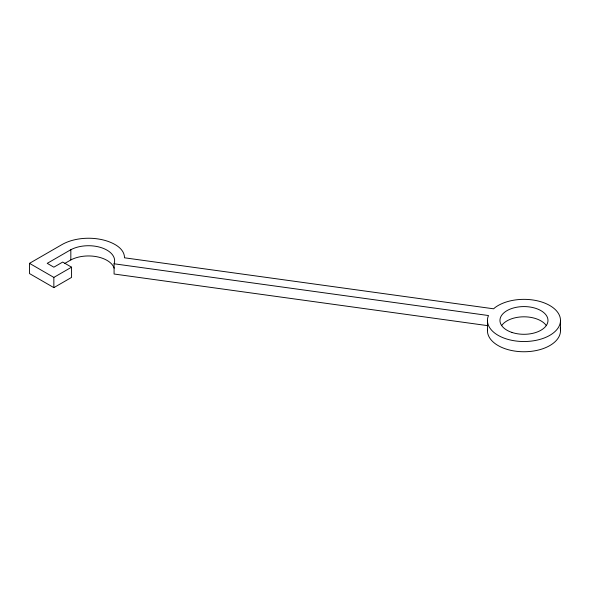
<?xml version="1.0" encoding="UTF-8"?>
<svg xmlns="http://www.w3.org/2000/svg" width="590" height="590" viewBox="0 0 590 590"><rect width="100%" height="100%" fill="white"/><g stroke="black" fill="none" stroke-linecap="round" stroke-linejoin="round"><path stroke-width="0.89" d="M114.077 263.789L114.49 262.41A26.115 15.075 0 0 0 100.278 247.335A26.115 15.075 0 0 0 70.83 249.71L47.215 263.346L53.852 267.181L62.71 262.063L71.567 267.181L71.567 277.403L53.852 287.632L29.5 273.568L29.5 263.346L61.972 244.599A37.59 21.705 0 0 1 115.847 245.02A31.499 18.187 0 0 1 124.468 257.793L493.594 308.806L494.988 307.604A36.528 21.093 0 0 1 554.777 309.108A36.528 21.093 0 0 1 531.878 341.027A36.528 21.093 0 0 1 487.753 317.685L488.491 315.539L114.077 263.789L114.077 274.018L487.583 325.636M64.531 263.575L70.83 259.939A26.115 15.075 0 0 1 96.686 256.702A26.115 15.075 0 0 1 114.165 268.17M29.5 263.346L53.852 277.403L71.567 267.181M560.5 320.444L560.5 330.666M487.443 320.444L487.443 330.666M70.83 249.71L70.83 259.939M53.852 277.403L53.852 287.632M501.795 325.363A24.006 13.858 0 0 1 523.972 316.808A24.006 13.858 0 0 1 546.148 325.363M560.19 327.915A36.528 21.093 0 0 1 525.166 351.743A36.528 21.093 0 0 1 487.517 329.286M511.965 332.443A24.006 13.858 0 0 0 547.977 320.444A24.006 13.858 0 0 0 511.965 308.437A24.006 13.858 0 0 0 511.965 332.443"/></g></svg>
